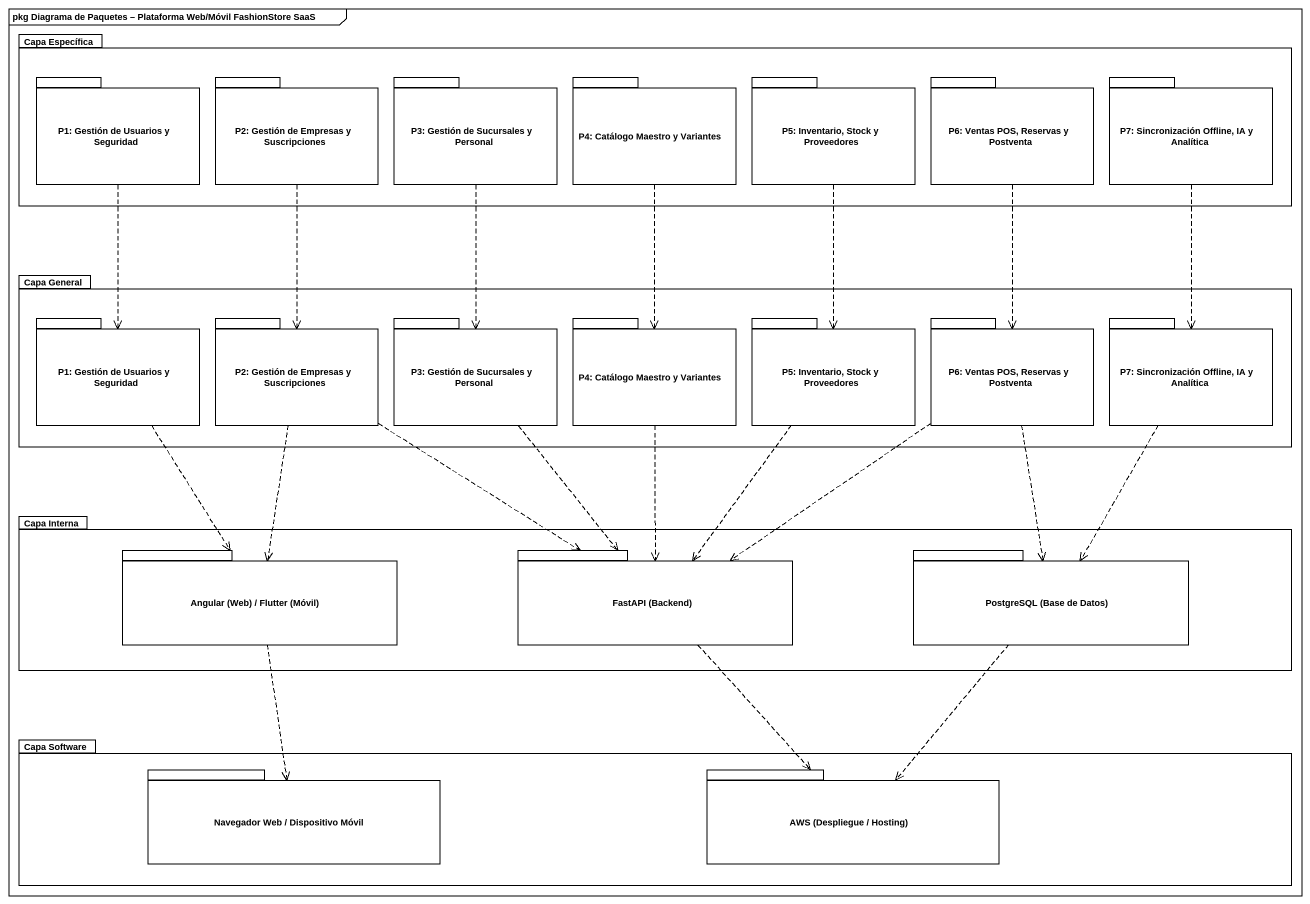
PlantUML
@startuml
mainframe pkg Diagrama de Paquetes – Plataforma Web/Móvil FashionStore SaaS
package "Capa Específica" as Capa_Específica {
  package "P1: Gestión de Usuarios y Seguridad" as P1_Gestión_de_Usuarios_y {
  }
  package "P2: Gestión de Empresas y Suscripciones" as P2_Gestión_de_Empresas_y {
  }
  package "P3: Gestión de Sucursales y Personal" as P3_Gestión_de_Sucursales_y {
  }
  package "P4: Catálogo Maestro y Variantes" as P4_Catálogo_Maestro_y {
  }
  package "P5: Inventario, Stock y Proveedores" as P5_Inventario_Stock_y {
  }
  package "P6: Ventas POS, Reservas y Postventa" as P6_Ventas_POS_Reservas_y {
  }
  package "P7: Sincronización Offline, IA y Analítica" as P7_Sincronización_Offline {
  }
}
package "Capa General" as Capa_General {
  package "P1: Gestión de Usuarios y Seguridad" as P1_Gestión_de_Usuarios_y_2 {
  }
  package "P2: Gestión de Empresas y Suscripciones" as P2_Gestión_de_Empresas_y_2 {
  }
  package "P3: Gestión de Sucursales y Personal" as P3_Gestión_de_Sucursales_y_2 {
  }
  package "P4: Catálogo Maestro y Variantes" as P4_Catálogo_Maestro_y_2 {
  }
  package "P5: Inventario, Stock y Proveedores" as P5_Inventario_Stock_y_2 {
  }
  package "P6: Ventas POS, Reservas y Postventa" as P6_Ventas_POS_Reservas_y_2 {
  }
  package "P7: Sincronización Offline, IA y Analítica" as P7_Sincronización_Offline_2 {
  }
}
package "Capa Interna" as Capa_Interna {
  package "Angular (Web) / Flutter (Móvil)" as Angular_Web_Flutter_Móvil {
  }
  package "FastAPI (Backend)" as FastAPI_Backend {
  }
  package "PostgreSQL (Base de Datos)" as PostgreSQL_Base_de_Datos {
  }
}
package "Capa Software" as Capa_Software {
  package "Navegador Web / Dispositivo Móvil" as Navegador_Web_Dispositivo {
  }
  package "AWS (Despliegue / Hosting)" as AWS_Despliegue_Hosting {
  }
}
P1_Gestión_de_Usuarios_y ..> P1_Gestión_de_Usuarios_y_2
P2_Gestión_de_Empresas_y ..> P2_Gestión_de_Empresas_y_2
P3_Gestión_de_Sucursales_y ..> P3_Gestión_de_Sucursales_y_2
P4_Catálogo_Maestro_y ..> P4_Catálogo_Maestro_y_2
P5_Inventario_Stock_y ..> P5_Inventario_Stock_y_2
P6_Ventas_POS_Reservas_y ..> P6_Ventas_POS_Reservas_y_2
P7_Sincronización_Offline ..> P7_Sincronización_Offline_2
P1_Gestión_de_Usuarios_y_2 ..> Angular_Web_Flutter_Móvil
P2_Gestión_de_Empresas_y_2 ..> Angular_Web_Flutter_Móvil
P2_Gestión_de_Empresas_y_2 ..> FastAPI_Backend
P3_Gestión_de_Sucursales_y_2 ..> FastAPI_Backend
P4_Catálogo_Maestro_y_2 ..> FastAPI_Backend
P5_Inventario_Stock_y_2 ..> FastAPI_Backend
P6_Ventas_POS_Reservas_y_2 ..> FastAPI_Backend
P6_Ventas_POS_Reservas_y_2 ..> PostgreSQL_Base_de_Datos
P7_Sincronización_Offline_2 ..> PostgreSQL_Base_de_Datos
Angular_Web_Flutter_Móvil ..> Navegador_Web_Dispositivo
FastAPI_Backend ..> AWS_Despliegue_Hosting
PostgreSQL_Base_de_Datos ..> AWS_Despliegue_Hosting
@enduml
